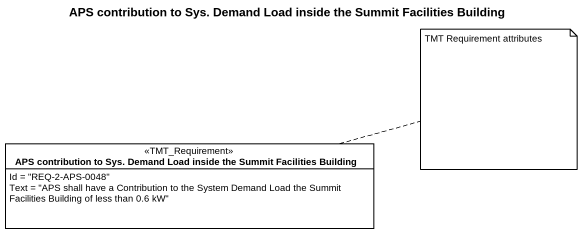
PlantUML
@startuml
title APS contribution to Sys. Demand Load inside the Summit Facilities Building
hide circle
hide empty members
class "APS contribution to Sys. Demand Load inside the Summit Facilities Building" as APS_contribution_to_Sys <<TMT_Requirement>> {
  Id = "REQ-2-APS-0048"
  Text = "APS shall have a Contribution to the System Demand Load the Summit Facilities Building of less than 0.6 kW"
}
note right of APS_contribution_to_Sys : TMT Requirement attributes
@enduml
